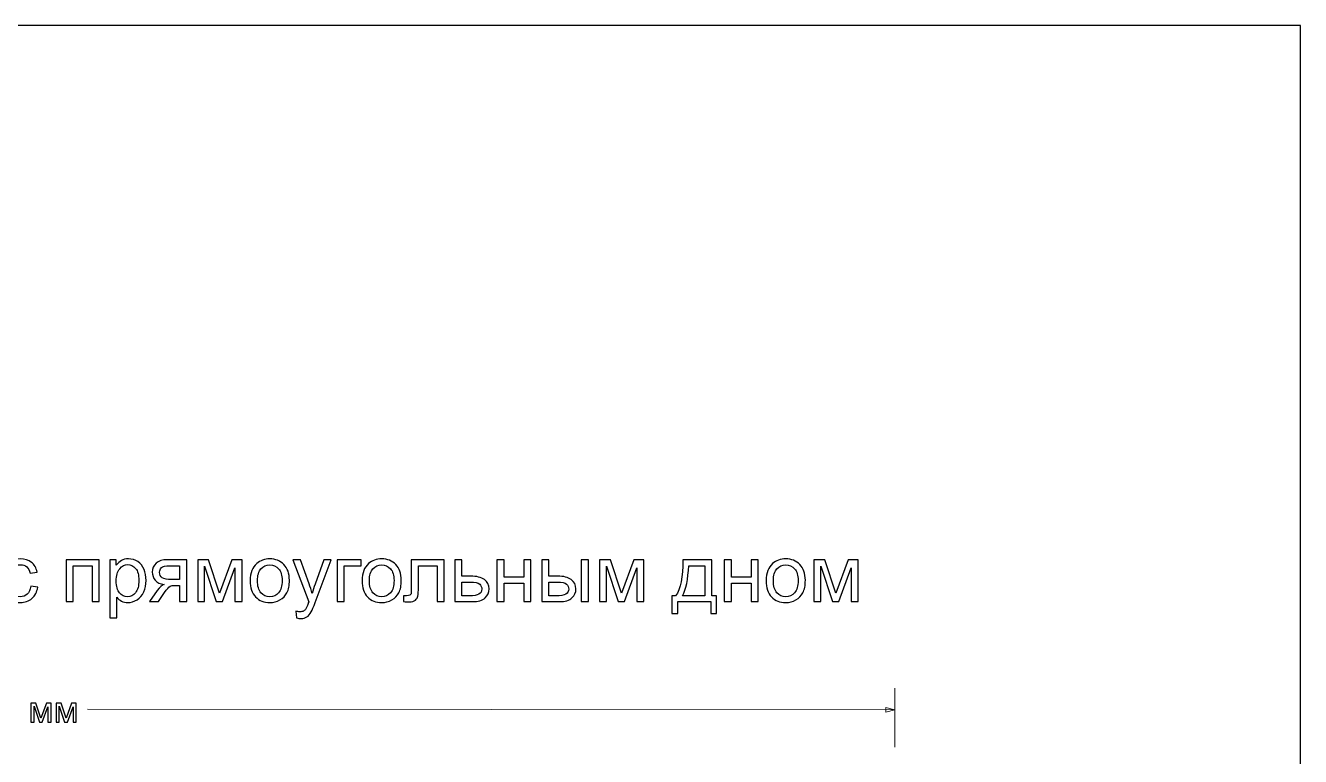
# Model space of a CAD drawing. Header units: centimetres. Extents: x -14.8 to 14.8, y -10.5 to 10.5.
# Drawn here: x 0.13 to 14.85, y 2.06 to 10.5 of the extents above; entities that cross this region are included whole.
import ezdxf

# ---------------------------------------------------------------- set-up
doc = ezdxf.new("R2010")
doc.units = ezdxf.units.CM
doc.header["$MEASUREMENT"] = 0
doc.layers.add('layer 1', color=7, linetype='Continuous')

msp = doc.modelspace()

# ---------------------------------------------------------------- linework, layer by layer
at = {"layer": 'layer 1', "color": 250}
msp.add_lwpolyline([(-14.85, -10.5), (14.85, -10.5), (14.85, 10.5), (-14.85, 10.5), (-14.85, -10.5)], close=True, dxfattribs=at)
for points, knots in [([(0.1864, 4.02501), (0.1864, 4.02501), (0.26649, 4.01383), (0.26649, 4.01383), (0.26649, 4.01383), (0.25764, 3.95873), (0.23529, 3.91574), (0.19913, 3.88454), (0.19913, 3.88454), (0.16297, 3.85335), (0.11842, 3.83783), (0.06581, 3.83783), (0.06581, 3.83783), (-0.00016, 3.83783), (-0.05324, 3.8594), (-0.09328, 3.90255), (-0.09328, 3.90255), (-0.13348, 3.94569), (-0.1535, 4.00747), (-0.1535, 4.08786), (-0.1535, 4.08786), (-0.1535, 4.14001), (-0.14481, 4.18549), (-0.12758, 4.2246), (-0.12758, 4.2246), (-0.11035, 4.26356), (-0.08412, 4.29289), (-0.04874, 4.31229), (-0.04874, 4.31229), (-0.0135, 4.33185), (0.02483, 4.34163), (0.06643, 4.34163), (0.06643, 4.34163), (0.11873, 4.34163), (0.16172, 4.32843), (0.19494, 4.30189), (0.19494, 4.30189), (0.22831, 4.27535), (0.24973, 4.23764), (0.25904, 4.1889), (0.25904, 4.1889), (0.25904, 4.1889), (0.17988, 4.1768), (0.17988, 4.1768), (0.17988, 4.1768), (0.17228, 4.20924), (0.15893, 4.2336), (0.13953, 4.25006), (0.13953, 4.25006), (0.12028, 4.26635), (0.097, 4.27458), (0.06969, 4.27458), (0.06969, 4.27458), (0.0284, 4.27458), (-0.00512, 4.25983), (-0.03104, 4.23034), (-0.03104, 4.23034), (-0.05681, 4.2007), (-0.06969, 4.15414), (-0.06969, 4.09019), (-0.06969, 4.09019), (-0.06969, 4.02532), (-0.05727, 3.97829), (-0.03244, 3.94895), (-0.03244, 3.94895), (-0.00745, 3.91962), (0.02499, 3.90488), (0.06488, 3.90488), (0.06488, 3.90488), (0.09716, 3.90488), (0.12401, 3.91465), (0.14543, 3.93436), (0.14543, 3.93436), (0.167, 3.95392), (0.18066, 3.98419), (0.1864, 4.02501)], [0, 0, 0, 0, 0.05, 0.05, 0.05, 0.05, 0.1, 0.1, 0.1, 0.1, 0.15, 0.15, 0.15, 0.15, 0.2, 0.2, 0.2, 0.2, 0.25, 0.25, 0.25, 0.25, 0.3, 0.3, 0.3, 0.3, 0.35, 0.35, 0.35, 0.35, 0.4, 0.4, 0.4, 0.4, 0.45, 0.45, 0.45, 0.45, 0.5, 0.5, 0.5, 0.5, 0.55, 0.55, 0.55, 0.55, 0.6, 0.6, 0.6, 0.6, 0.65, 0.65, 0.65, 0.65, 0.7, 0.7, 0.7, 0.7, 0.75, 0.75, 0.75, 0.75, 0.8, 0.8, 0.8, 0.8, 0.85, 0.85, 0.85, 0.85, 0.9, 0.9, 0.9, 0.9, 1, 1, 1, 1]), ([(0.59506, 4.33138), (0.59506, 4.33138), (0.97687, 4.33138), (0.97687, 4.33138), (0.97687, 4.33138), (0.97687, 4.33138), (0.97687, 3.84807), (0.97687, 3.84807), (0.97687, 3.84807), (0.97687, 3.84807), (0.89492, 3.84807), (0.89492, 3.84807), (0.89492, 3.84807), (0.89492, 3.84807), (0.89492, 4.2634), (0.89492, 4.2634), (0.89492, 4.2634), (0.89492, 4.2634), (0.67701, 4.2634), (0.67701, 4.2634), (0.67701, 4.2634), (0.67701, 4.2634), (0.67701, 3.84807), (0.67701, 3.84807), (0.67701, 3.84807), (0.67701, 3.84807), (0.59506, 3.84807), (0.59506, 3.84807), (0.59506, 3.84807), (0.59506, 3.84807), (0.59506, 4.33138), (0.59506, 4.33138)], [0, 0, 0, 0, 0.11111111, 0.11111111, 0.11111111, 0.11111111, 0.22222222, 0.22222222, 0.22222222, 0.22222222, 0.33333333, 0.33333333, 0.33333333, 0.33333333, 0.44444444, 0.44444444, 0.44444444, 0.44444444, 0.55555556, 0.55555556, 0.55555556, 0.55555556, 0.66666667, 0.66666667, 0.66666667, 0.66666667, 0.77777778, 0.77777778, 0.77777778, 0.77777778, 1, 1, 1, 1]), ([(1.09933, 3.66275), (1.09933, 3.66275), (1.09933, 4.33138), (1.09933, 4.33138), (1.09933, 4.33138), (1.09933, 4.33138), (1.17383, 4.33138), (1.17383, 4.33138), (1.17383, 4.33138), (1.17383, 4.33138), (1.17383, 4.2679), (1.17383, 4.2679), (1.17383, 4.2679), (1.19137, 4.29243), (1.21124, 4.3109), (1.23343, 4.32316), (1.23343, 4.32316), (1.25547, 4.33542), (1.28232, 4.34163), (1.31383, 4.34163), (1.31383, 4.34163), (1.35511, 4.34163), (1.39143, 4.33107), (1.42294, 4.30981), (1.42294, 4.30981), (1.45444, 4.2887), (1.47819, 4.25875), (1.49433, 4.22026), (1.49433, 4.22026), (1.51032, 4.18161), (1.51839, 4.13939), (1.51839, 4.0933), (1.51839, 4.0933), (1.51839, 4.0441), (1.50954, 3.99971), (1.49185, 3.96013), (1.49185, 3.96013), (1.47416, 3.92071), (1.44839, 3.89044), (1.41456, 3.86933), (1.41456, 3.86933), (1.38088, 3.84838), (1.34533, 3.83783), (1.30808, 3.83783), (1.30808, 3.83783), (1.28077, 3.83783), (1.25625, 3.84357), (1.23467, 3.85505), (1.23467, 3.85505), (1.21294, 3.86654), (1.19525, 3.88097), (1.18128, 3.89851), (1.18128, 3.89851), (1.18128, 3.89851), (1.18128, 3.66275), (1.18128, 3.66275), (1.18128, 3.66275), (1.18128, 3.66275), (1.09933, 3.66275), (1.09933, 3.66275)], [0, 0, 0, 0, 0.0625, 0.0625, 0.0625, 0.0625, 0.125, 0.125, 0.125, 0.125, 0.1875, 0.1875, 0.1875, 0.1875, 0.25, 0.25, 0.25, 0.25, 0.3125, 0.3125, 0.3125, 0.3125, 0.375, 0.375, 0.375, 0.375, 0.4375, 0.4375, 0.4375, 0.4375, 0.5, 0.5, 0.5, 0.5, 0.5625, 0.5625, 0.5625, 0.5625, 0.625, 0.625, 0.625, 0.625, 0.6875, 0.6875, 0.6875, 0.6875, 0.75, 0.75, 0.75, 0.75, 0.8125, 0.8125, 0.8125, 0.8125, 0.875, 0.875, 0.875, 0.875, 1, 1, 1, 1]), ([(1.17383, 4.08678), (1.17383, 4.02485), (1.1864, 3.97906), (1.21139, 3.94942), (1.21139, 3.94942), (1.23653, 3.91978), (1.26696, 3.90488), (1.30265, 3.90488), (1.30265, 3.90488), (1.33897, 3.90488), (1.37001, 3.92024), (1.39578, 3.95097), (1.39578, 3.95097), (1.4217, 3.9817), (1.43458, 4.0292), (1.43458, 4.09361), (1.43458, 4.09361), (1.43458, 4.15507), (1.42201, 4.20101), (1.39671, 4.23159), (1.39671, 4.23159), (1.37141, 4.26216), (1.3413, 4.27737), (1.30622, 4.27737), (1.30622, 4.27737), (1.27146, 4.27737), (1.24073, 4.26107), (1.21403, 4.22864), (1.21403, 4.22864), (1.18718, 4.19604), (1.17383, 4.14886), (1.17383, 4.08678)], [0, 0, 0, 0, 0.11111111, 0.11111111, 0.11111111, 0.11111111, 0.22222222, 0.22222222, 0.22222222, 0.22222222, 0.33333333, 0.33333333, 0.33333333, 0.33333333, 0.44444444, 0.44444444, 0.44444444, 0.44444444, 0.55555556, 0.55555556, 0.55555556, 0.55555556, 0.66666667, 0.66666667, 0.66666667, 0.66666667, 0.77777778, 0.77777778, 0.77777778, 0.77777778, 1, 1, 1, 1]), ([(1.98773, 4.33138), (1.98773, 4.33138), (1.98773, 3.84807), (1.98773, 3.84807), (1.98773, 3.84807), (1.98773, 3.84807), (1.90578, 3.84807), (1.90578, 3.84807), (1.90578, 3.84807), (1.90578, 3.84807), (1.90578, 4.03618), (1.90578, 4.03618), (1.90578, 4.03618), (1.90578, 4.03618), (1.8586, 4.03618), (1.8586, 4.03618), (1.8586, 4.03618), (1.82988, 4.03618), (1.80847, 4.03246), (1.79434, 4.02485), (1.79434, 4.02485), (1.78022, 4.01725), (1.75958, 3.9935), (1.73241, 3.9533), (1.73241, 3.9533), (1.73241, 3.9533), (1.6604, 3.84807), (1.6604, 3.84807), (1.6604, 3.84807), (1.6604, 3.84807), (1.55889, 3.84807), (1.55889, 3.84807), (1.55889, 3.84807), (1.55889, 3.84807), (1.64736, 3.97782), (1.64736, 3.97782), (1.64736, 3.97782), (1.67437, 4.01756), (1.70137, 4.03991), (1.72822, 4.04503), (1.72822, 4.04503), (1.68151, 4.05139), (1.64674, 4.06831), (1.62408, 4.09562), (1.62408, 4.09562), (1.60142, 4.12294), (1.59009, 4.15445), (1.59009, 4.18999), (1.59009, 4.18999), (1.59009, 4.23205), (1.60483, 4.26604), (1.63448, 4.29212), (1.63448, 4.29212), (1.66412, 4.31835), (1.70712, 4.33138), (1.7633, 4.33138), (1.7633, 4.33138), (1.7633, 4.33138), (1.98773, 4.33138), (1.98773, 4.33138)], [0, 0, 0, 0, 0.0625, 0.0625, 0.0625, 0.0625, 0.125, 0.125, 0.125, 0.125, 0.1875, 0.1875, 0.1875, 0.1875, 0.25, 0.25, 0.25, 0.25, 0.3125, 0.3125, 0.3125, 0.3125, 0.375, 0.375, 0.375, 0.375, 0.4375, 0.4375, 0.4375, 0.4375, 0.5, 0.5, 0.5, 0.5, 0.5625, 0.5625, 0.5625, 0.5625, 0.625, 0.625, 0.625, 0.625, 0.6875, 0.6875, 0.6875, 0.6875, 0.75, 0.75, 0.75, 0.75, 0.8125, 0.8125, 0.8125, 0.8125, 0.875, 0.875, 0.875, 0.875, 1, 1, 1, 1]), ([(2.11392, 4.33138), (2.11392, 4.33138), (2.23994, 4.33138), (2.23994, 4.33138), (2.23994, 4.33138), (2.23994, 4.33138), (2.36768, 3.94461), (2.36768, 3.94461), (2.36768, 3.94461), (2.36768, 3.94461), (2.50907, 4.33138), (2.50907, 4.33138), (2.50907, 4.33138), (2.50907, 4.33138), (2.6261, 4.33138), (2.6261, 4.33138), (2.6261, 4.33138), (2.6261, 4.33138), (2.6261, 3.84807), (2.6261, 3.84807), (2.6261, 3.84807), (2.6261, 3.84807), (2.54415, 3.84807), (2.54415, 3.84807), (2.54415, 3.84807), (2.54415, 3.84807), (2.54415, 4.23717), (2.54415, 4.23717), (2.54415, 4.23717), (2.54415, 4.23717), (2.40182, 3.84807), (2.40182, 3.84807), (2.40182, 3.84807), (2.40182, 3.84807), (2.32857, 3.84807), (2.32857, 3.84807), (2.32857, 3.84807), (2.32857, 3.84807), (2.194, 4.2558), (2.194, 4.2558), (2.194, 4.2558), (2.194, 4.2558), (2.194, 3.84807), (2.194, 3.84807), (2.194, 3.84807), (2.194, 3.84807), (2.11392, 3.84807), (2.11392, 3.84807), (2.11392, 3.84807), (2.11392, 3.84807), (2.11392, 4.33138), (2.11392, 4.33138)], [0, 0, 0, 0, 0.07142857, 0.07142857, 0.07142857, 0.07142857, 0.14285714, 0.14285714, 0.14285714, 0.14285714, 0.21428571, 0.21428571, 0.21428571, 0.21428571, 0.28571429, 0.28571429, 0.28571429, 0.28571429, 0.35714286, 0.35714286, 0.35714286, 0.35714286, 0.42857143, 0.42857143, 0.42857143, 0.42857143, 0.5, 0.5, 0.5, 0.5, 0.57142857, 0.57142857, 0.57142857, 0.57142857, 0.64285714, 0.64285714, 0.64285714, 0.64285714, 0.71428571, 0.71428571, 0.71428571, 0.71428571, 0.78571429, 0.78571429, 0.78571429, 0.78571429, 0.85714286, 0.85714286, 0.85714286, 0.85714286, 1, 1, 1, 1]), ([(2.72062, 4.08973), (2.72062, 4.17897), (2.74545, 4.24509), (2.79528, 4.28808), (2.79528, 4.28808), (2.83672, 4.32378), (2.88747, 4.34163), (2.94722, 4.34163), (2.94722, 4.34163), (3.0135, 4.34163), (3.06782, 4.3199), (3.11003, 4.27644), (3.11003, 4.27644), (3.1521, 4.23314), (3.1732, 4.17307), (3.1732, 4.09656), (3.1732, 4.09656), (3.1732, 4.03447), (3.16389, 3.98574), (3.14527, 3.9502), (3.14527, 3.9502), (3.12664, 3.91465), (3.09948, 3.88703), (3.06378, 3.86732), (3.06378, 3.86732), (3.02824, 3.8476), (2.98928, 3.83783), (2.94722, 3.83783), (2.94722, 3.83783), (2.87955, 3.83783), (2.82492, 3.8594), (2.78317, 3.9027), (2.78317, 3.9027), (2.74142, 3.94601), (2.72062, 4.0084), (2.72062, 4.08973)], [0, 0, 0, 0, 0.1, 0.1, 0.1, 0.1, 0.2, 0.2, 0.2, 0.2, 0.3, 0.3, 0.3, 0.3, 0.4, 0.4, 0.4, 0.4, 0.5, 0.5, 0.5, 0.5, 0.6, 0.6, 0.6, 0.6, 0.7, 0.7, 0.7, 0.7, 0.8, 0.8, 0.8, 0.8, 1, 1, 1, 1]), ([(2.80443, 4.08957), (2.80443, 4.0278), (2.81794, 3.98155), (2.84494, 3.95097), (2.84494, 3.95097), (2.8721, 3.92024), (2.90609, 3.90488), (2.94722, 3.90488), (2.94722, 3.90488), (2.98789, 3.90488), (3.02172, 3.92024), (3.04888, 3.95113), (3.04888, 3.95113), (3.07589, 3.98201), (3.08939, 4.02904), (3.08939, 4.09221), (3.08939, 4.09221), (3.08939, 4.15181), (3.07573, 4.19697), (3.04857, 4.22755), (3.04857, 4.22755), (3.02141, 4.25828), (2.98758, 4.27365), (2.94722, 4.27365), (2.94722, 4.27365), (2.90609, 4.27365), (2.8721, 4.25844), (2.84494, 4.22786), (2.84494, 4.22786), (2.81794, 4.19729), (2.80443, 4.15119), (2.80443, 4.08957)], [0, 0, 0, 0, 0.11111111, 0.11111111, 0.11111111, 0.11111111, 0.22222222, 0.22222222, 0.22222222, 0.22222222, 0.33333333, 0.33333333, 0.33333333, 0.33333333, 0.44444444, 0.44444444, 0.44444444, 0.44444444, 0.55555556, 0.55555556, 0.55555556, 0.55555556, 0.66666667, 0.66666667, 0.66666667, 0.66666667, 0.77777778, 0.77777778, 0.77777778, 0.77777778, 1, 1, 1, 1]), ([(3.25515, 3.66229), (3.25515, 3.66229), (3.24583, 3.73803), (3.24583, 3.73803), (3.24583, 3.73803), (3.26384, 3.73322), (3.27936, 3.73073), (3.29271, 3.73073), (3.29271, 3.73073), (3.31102, 3.73073), (3.32561, 3.73384), (3.33648, 3.73989), (3.33648, 3.73989), (3.34749, 3.74594), (3.3565, 3.75448), (3.36348, 3.76534), (3.36348, 3.76534), (3.3686, 3.77357), (3.37698, 3.7939), (3.38847, 3.8265), (3.38847, 3.8265), (3.39002, 3.831), (3.39235, 3.83767), (3.39576, 3.84652), (3.39576, 3.84652), (3.39576, 3.84652), (3.21231, 4.33138), (3.21231, 4.33138), (3.21231, 4.33138), (3.21231, 4.33138), (3.29985, 4.33138), (3.29985, 4.33138), (3.29985, 4.33138), (3.29985, 4.33138), (3.40073, 4.05232), (3.40073, 4.05232), (3.40073, 4.05232), (3.41392, 4.01709), (3.42556, 3.97984), (3.43596, 3.94073), (3.43596, 3.94073), (3.44543, 3.97751), (3.45661, 4.01383), (3.46964, 4.04953), (3.46964, 4.04953), (3.46964, 4.04953), (3.5727, 4.33138), (3.5727, 4.33138), (3.5727, 4.33138), (3.5727, 4.33138), (3.65449, 4.33138), (3.65449, 4.33138), (3.65449, 4.33138), (3.65449, 4.33138), (3.47182, 3.83969), (3.47182, 3.83969), (3.47182, 3.83969), (3.4521, 3.78676), (3.43674, 3.75045), (3.42572, 3.73042), (3.42572, 3.73042), (3.41113, 3.70357), (3.39437, 3.68386), (3.37559, 3.67129), (3.37559, 3.67129), (3.35665, 3.65872), (3.33415, 3.65251), (3.30807, 3.65251), (3.30807, 3.65251), (3.29224, 3.65251), (3.27455, 3.65577), (3.25515, 3.66229)], [0, 0, 0, 0, 0.05263158, 0.05263158, 0.05263158, 0.05263158, 0.10526316, 0.10526316, 0.10526316, 0.10526316, 0.15789474, 0.15789474, 0.15789474, 0.15789474, 0.21052632, 0.21052632, 0.21052632, 0.21052632, 0.26315789, 0.26315789, 0.26315789, 0.26315789, 0.31578947, 0.31578947, 0.31578947, 0.31578947, 0.36842105, 0.36842105, 0.36842105, 0.36842105, 0.42105263, 0.42105263, 0.42105263, 0.42105263, 0.47368421, 0.47368421, 0.47368421, 0.47368421, 0.52631579, 0.52631579, 0.52631579, 0.52631579, 0.57894737, 0.57894737, 0.57894737, 0.57894737, 0.63157895, 0.63157895, 0.63157895, 0.63157895, 0.68421053, 0.68421053, 0.68421053, 0.68421053, 0.73684211, 0.73684211, 0.73684211, 0.73684211, 0.78947368, 0.78947368, 0.78947368, 0.78947368, 0.84210526, 0.84210526, 0.84210526, 0.84210526, 0.89473684, 0.89473684, 0.89473684, 0.89473684, 1, 1, 1, 1]), ([(3.72449, 4.33138), (3.72449, 4.33138), (4.00293, 4.33138), (4.00293, 4.33138), (4.00293, 4.33138), (4.00293, 4.33138), (4.00293, 4.2634), (4.00293, 4.2634), (4.00293, 4.2634), (4.00293, 4.2634), (3.80644, 4.2634), (3.80644, 4.2634), (3.80644, 4.2634), (3.80644, 4.2634), (3.80644, 3.84807), (3.80644, 3.84807), (3.80644, 3.84807), (3.80644, 3.84807), (3.72449, 3.84807), (3.72449, 3.84807), (3.72449, 3.84807), (3.72449, 3.84807), (3.72449, 4.33138), (3.72449, 4.33138)], [0, 0, 0, 0, 0.14285714, 0.14285714, 0.14285714, 0.14285714, 0.28571429, 0.28571429, 0.28571429, 0.28571429, 0.42857143, 0.42857143, 0.42857143, 0.42857143, 0.57142857, 0.57142857, 0.57142857, 0.57142857, 0.71428571, 0.71428571, 0.71428571, 0.71428571, 1, 1, 1, 1]), ([(4.01286, 4.08973), (4.01286, 4.17897), (4.03769, 4.24509), (4.08752, 4.28808), (4.08752, 4.28808), (4.12896, 4.32378), (4.17971, 4.34163), (4.23946, 4.34163), (4.23946, 4.34163), (4.30574, 4.34163), (4.36006, 4.3199), (4.40227, 4.27644), (4.40227, 4.27644), (4.44434, 4.23314), (4.46544, 4.17307), (4.46544, 4.09656), (4.46544, 4.09656), (4.46544, 4.03447), (4.45613, 3.98574), (4.43751, 3.9502), (4.43751, 3.9502), (4.41888, 3.91465), (4.39172, 3.88703), (4.35602, 3.86732), (4.35602, 3.86732), (4.32048, 3.8476), (4.28152, 3.83783), (4.23946, 3.83783), (4.23946, 3.83783), (4.17179, 3.83783), (4.11716, 3.8594), (4.07541, 3.9027), (4.07541, 3.9027), (4.03366, 3.94601), (4.01286, 4.0084), (4.01286, 4.08973)], [0, 0, 0, 0, 0.1, 0.1, 0.1, 0.1, 0.2, 0.2, 0.2, 0.2, 0.3, 0.3, 0.3, 0.3, 0.4, 0.4, 0.4, 0.4, 0.5, 0.5, 0.5, 0.5, 0.6, 0.6, 0.6, 0.6, 0.7, 0.7, 0.7, 0.7, 0.8, 0.8, 0.8, 0.8, 1, 1, 1, 1]), ([(4.09667, 4.08957), (4.09667, 4.0278), (4.11018, 3.98155), (4.13718, 3.95097), (4.13718, 3.95097), (4.16434, 3.92024), (4.19833, 3.90488), (4.23946, 3.90488), (4.23946, 3.90488), (4.28013, 3.90488), (4.31396, 3.92024), (4.34112, 3.95113), (4.34112, 3.95113), (4.36813, 3.98201), (4.38163, 4.02904), (4.38163, 4.09221), (4.38163, 4.09221), (4.38163, 4.15181), (4.36797, 4.19697), (4.34081, 4.22755), (4.34081, 4.22755), (4.31365, 4.25828), (4.27982, 4.27365), (4.23946, 4.27365), (4.23946, 4.27365), (4.19833, 4.27365), (4.16434, 4.25844), (4.13718, 4.22786), (4.13718, 4.22786), (4.11018, 4.19729), (4.09667, 4.15119), (4.09667, 4.08957)], [0, 0, 0, 0, 0.11111111, 0.11111111, 0.11111111, 0.11111111, 0.22222222, 0.22222222, 0.22222222, 0.22222222, 0.33333333, 0.33333333, 0.33333333, 0.33333333, 0.44444444, 0.44444444, 0.44444444, 0.44444444, 0.55555556, 0.55555556, 0.55555556, 0.55555556, 0.66666667, 0.66666667, 0.66666667, 0.66666667, 0.77777778, 0.77777778, 0.77777778, 0.77777778, 1, 1, 1, 1]), ([(4.58107, 4.33138), (4.58107, 4.33138), (4.96194, 4.33138), (4.96194, 4.33138), (4.96194, 4.33138), (4.96194, 4.33138), (4.96194, 3.84854), (4.96194, 3.84854), (4.96194, 3.84854), (4.96194, 3.84854), (4.87999, 3.84854), (4.87999, 3.84854), (4.87999, 3.84854), (4.87999, 3.84854), (4.87999, 4.2634), (4.87999, 4.2634), (4.87999, 4.2634), (4.87999, 4.2634), (4.66301, 4.2634), (4.66301, 4.2634), (4.66301, 4.2634), (4.66301, 4.2634), (4.66301, 4.02299), (4.66301, 4.02299), (4.66301, 4.02299), (4.66301, 3.96696), (4.66115, 3.93002), (4.65758, 3.91202), (4.65758, 3.91202), (4.65386, 3.89417), (4.64392, 3.87865), (4.62763, 3.8653), (4.62763, 3.8653), (4.61118, 3.85195), (4.58758, 3.84528), (4.5567, 3.84528), (4.5567, 3.84528), (4.53761, 3.84528), (4.51557, 3.84652), (4.49073, 3.84885), (4.49073, 3.84885), (4.49073, 3.84885), (4.49073, 3.91698), (4.49073, 3.91698), (4.49073, 3.91698), (4.49073, 3.91698), (4.52659, 3.91698), (4.52659, 3.91698), (4.52659, 3.91698), (4.54351, 3.91698), (4.55561, 3.91869), (4.56291, 3.92226), (4.56291, 3.92226), (4.5702, 3.92567), (4.57501, 3.93126), (4.5775, 3.93887), (4.5775, 3.93887), (4.57982, 3.94647), (4.58107, 3.97115), (4.58107, 4.0129), (4.58107, 4.0129), (4.58107, 4.0129), (4.58107, 4.33138), (4.58107, 4.33138)], [0, 0, 0, 0, 0.05882353, 0.05882353, 0.05882353, 0.05882353, 0.11764706, 0.11764706, 0.11764706, 0.11764706, 0.17647059, 0.17647059, 0.17647059, 0.17647059, 0.23529412, 0.23529412, 0.23529412, 0.23529412, 0.29411765, 0.29411765, 0.29411765, 0.29411765, 0.35294118, 0.35294118, 0.35294118, 0.35294118, 0.41176471, 0.41176471, 0.41176471, 0.41176471, 0.47058824, 0.47058824, 0.47058824, 0.47058824, 0.52941176, 0.52941176, 0.52941176, 0.52941176, 0.58823529, 0.58823529, 0.58823529, 0.58823529, 0.64705882, 0.64705882, 0.64705882, 0.64705882, 0.70588235, 0.70588235, 0.70588235, 0.70588235, 0.76470588, 0.76470588, 0.76470588, 0.76470588, 0.82352941, 0.82352941, 0.82352941, 0.82352941, 0.88235294, 0.88235294, 0.88235294, 0.88235294, 1, 1, 1, 1]), ([(5.08254, 4.33138), (5.08254, 4.33138), (5.16449, 4.33138), (5.16449, 4.33138), (5.16449, 4.33138), (5.16449, 4.33138), (5.16449, 4.14234), (5.16449, 4.14234), (5.16449, 4.14234), (5.16449, 4.14234), (5.26817, 4.14234), (5.26817, 4.14234), (5.26817, 4.14234), (5.33584, 4.14234), (5.38783, 4.1293), (5.42446, 4.10307), (5.42446, 4.10307), (5.46093, 4.07684), (5.47925, 4.04068), (5.47925, 3.99459), (5.47925, 3.99459), (5.47925, 3.95423), (5.46404, 3.91978), (5.43346, 3.89106), (5.43346, 3.89106), (5.40304, 3.86235), (5.35431, 3.84807), (5.28726, 3.84807), (5.28726, 3.84807), (5.28726, 3.84807), (5.08254, 3.84807), (5.08254, 3.84807), (5.08254, 3.84807), (5.08254, 3.84807), (5.08254, 4.33138), (5.08254, 4.33138)], [0, 0, 0, 0, 0.1, 0.1, 0.1, 0.1, 0.2, 0.2, 0.2, 0.2, 0.3, 0.3, 0.3, 0.3, 0.4, 0.4, 0.4, 0.4, 0.5, 0.5, 0.5, 0.5, 0.6, 0.6, 0.6, 0.6, 0.7, 0.7, 0.7, 0.7, 0.8, 0.8, 0.8, 0.8, 1, 1, 1, 1]), ([(5.56958, 4.33138), (5.56958, 4.33138), (5.65153, 4.33138), (5.65153, 4.33138), (5.65153, 4.33138), (5.65153, 4.33138), (5.65153, 4.13024), (5.65153, 4.13024), (5.65153, 4.13024), (5.65153, 4.13024), (5.87875, 4.13024), (5.87875, 4.13024), (5.87875, 4.13024), (5.87875, 4.13024), (5.87875, 4.33138), (5.87875, 4.33138), (5.87875, 4.33138), (5.87875, 4.33138), (5.9607, 4.33138), (5.9607, 4.33138), (5.9607, 4.33138), (5.9607, 4.33138), (5.9607, 3.84807), (5.9607, 3.84807), (5.9607, 3.84807), (5.9607, 3.84807), (5.87875, 3.84807), (5.87875, 3.84807), (5.87875, 3.84807), (5.87875, 3.84807), (5.87875, 4.06226), (5.87875, 4.06226), (5.87875, 4.06226), (5.87875, 4.06226), (5.65153, 4.06226), (5.65153, 4.06226), (5.65153, 4.06226), (5.65153, 4.06226), (5.65153, 3.84807), (5.65153, 3.84807), (5.65153, 3.84807), (5.65153, 3.84807), (5.56958, 3.84807), (5.56958, 3.84807), (5.56958, 3.84807), (5.56958, 3.84807), (5.56958, 4.33138), (5.56958, 4.33138)], [0, 0, 0, 0, 0.07692308, 0.07692308, 0.07692308, 0.07692308, 0.15384615, 0.15384615, 0.15384615, 0.15384615, 0.23076923, 0.23076923, 0.23076923, 0.23076923, 0.30769231, 0.30769231, 0.30769231, 0.30769231, 0.38461538, 0.38461538, 0.38461538, 0.38461538, 0.46153846, 0.46153846, 0.46153846, 0.46153846, 0.53846154, 0.53846154, 0.53846154, 0.53846154, 0.61538462, 0.61538462, 0.61538462, 0.61538462, 0.69230769, 0.69230769, 0.69230769, 0.69230769, 0.76923077, 0.76923077, 0.76923077, 0.76923077, 0.84615385, 0.84615385, 0.84615385, 0.84615385, 1, 1, 1, 1]), ([(6.08658, 4.33138), (6.08658, 4.33138), (6.16852, 4.33138), (6.16852, 4.33138), (6.16852, 4.33138), (6.16852, 4.33138), (6.16852, 4.14234), (6.16852, 4.14234), (6.16852, 4.14234), (6.16852, 4.14234), (6.27189, 4.14234), (6.27189, 4.14234), (6.27189, 4.14234), (6.33941, 4.14234), (6.39125, 4.1293), (6.42772, 4.10307), (6.42772, 4.10307), (6.46419, 4.07684), (6.48235, 4.04068), (6.48235, 3.99459), (6.48235, 3.99459), (6.48235, 3.95423), (6.46714, 3.91978), (6.43672, 3.89106), (6.43672, 3.89106), (6.4063, 3.86235), (6.35772, 3.84807), (6.29083, 3.84807), (6.29083, 3.84807), (6.29083, 3.84807), (6.08658, 3.84807), (6.08658, 3.84807), (6.08658, 3.84807), (6.08658, 3.84807), (6.08658, 4.33138), (6.08658, 4.33138)], [0, 0, 0, 0, 0.1, 0.1, 0.1, 0.1, 0.2, 0.2, 0.2, 0.2, 0.3, 0.3, 0.3, 0.3, 0.4, 0.4, 0.4, 0.4, 0.5, 0.5, 0.5, 0.5, 0.6, 0.6, 0.6, 0.6, 0.7, 0.7, 0.7, 0.7, 0.8, 0.8, 0.8, 0.8, 1, 1, 1, 1]), ([(6.54381, 4.33138), (6.54381, 4.33138), (6.62576, 4.33138), (6.62576, 4.33138), (6.62576, 4.33138), (6.62576, 4.33138), (6.62576, 3.84807), (6.62576, 3.84807), (6.62576, 3.84807), (6.62576, 3.84807), (6.54381, 3.84807), (6.54381, 3.84807), (6.54381, 3.84807), (6.54381, 3.84807), (6.54381, 4.33138), (6.54381, 4.33138)], [0, 0, 0, 0, 0.2, 0.2, 0.2, 0.2, 0.4, 0.4, 0.4, 0.4, 0.6, 0.6, 0.6, 0.6, 1, 1, 1, 1]), ([(6.75599, 4.33138), (6.75599, 4.33138), (6.88201, 4.33138), (6.88201, 4.33138), (6.88201, 4.33138), (6.88201, 4.33138), (7.00975, 3.94461), (7.00975, 3.94461), (7.00975, 3.94461), (7.00975, 3.94461), (7.15114, 4.33138), (7.15114, 4.33138), (7.15114, 4.33138), (7.15114, 4.33138), (7.26817, 4.33138), (7.26817, 4.33138), (7.26817, 4.33138), (7.26817, 4.33138), (7.26817, 3.84807), (7.26817, 3.84807), (7.26817, 3.84807), (7.26817, 3.84807), (7.18622, 3.84807), (7.18622, 3.84807), (7.18622, 3.84807), (7.18622, 3.84807), (7.18622, 4.23717), (7.18622, 4.23717), (7.18622, 4.23717), (7.18622, 4.23717), (7.04389, 3.84807), (7.04389, 3.84807), (7.04389, 3.84807), (7.04389, 3.84807), (6.97064, 3.84807), (6.97064, 3.84807), (6.97064, 3.84807), (6.97064, 3.84807), (6.83607, 4.2558), (6.83607, 4.2558), (6.83607, 4.2558), (6.83607, 4.2558), (6.83607, 3.84807), (6.83607, 3.84807), (6.83607, 3.84807), (6.83607, 3.84807), (6.75599, 3.84807), (6.75599, 3.84807), (6.75599, 3.84807), (6.75599, 3.84807), (6.75599, 4.33138), (6.75599, 4.33138)], [0, 0, 0, 0, 0.07142857, 0.07142857, 0.07142857, 0.07142857, 0.14285714, 0.14285714, 0.14285714, 0.14285714, 0.21428571, 0.21428571, 0.21428571, 0.21428571, 0.28571429, 0.28571429, 0.28571429, 0.28571429, 0.35714286, 0.35714286, 0.35714286, 0.35714286, 0.42857143, 0.42857143, 0.42857143, 0.42857143, 0.5, 0.5, 0.5, 0.5, 0.57142857, 0.57142857, 0.57142857, 0.57142857, 0.64285714, 0.64285714, 0.64285714, 0.64285714, 0.71428571, 0.71428571, 0.71428571, 0.71428571, 0.78571429, 0.78571429, 0.78571429, 0.78571429, 0.85714286, 0.85714286, 0.85714286, 0.85714286, 1, 1, 1, 1]), ([(7.71641, 4.33138), (7.71641, 4.33138), (8.05352, 4.33138), (8.05352, 4.33138), (8.05352, 4.33138), (8.05352, 4.33138), (8.05352, 3.91512), (8.05352, 3.91512), (8.05352, 3.91512), (8.05352, 3.91512), (8.10567, 3.91512), (8.10567, 3.91512), (8.10567, 3.91512), (8.10567, 3.91512), (8.10567, 3.71118), (8.10567, 3.71118), (8.10567, 3.71118), (8.10567, 3.71118), (8.03862, 3.71118), (8.03862, 3.71118), (8.03862, 3.71118), (8.03862, 3.71118), (8.03862, 3.84807), (8.03862, 3.84807), (8.03862, 3.84807), (8.03862, 3.84807), (7.65774, 3.84807), (7.65774, 3.84807), (7.65774, 3.84807), (7.65774, 3.84807), (7.65774, 3.71118), (7.65774, 3.71118), (7.65774, 3.71118), (7.65774, 3.71118), (7.59069, 3.71118), (7.59069, 3.71118), (7.59069, 3.71118), (7.59069, 3.71118), (7.59069, 3.91512), (7.59069, 3.91512), (7.59069, 3.91512), (7.59069, 3.91512), (7.63353, 3.91512), (7.63353, 3.91512), (7.63353, 3.91512), (7.69126, 3.9935), (7.71889, 4.13225), (7.71641, 4.33138)], [0, 0, 0, 0, 0.07692308, 0.07692308, 0.07692308, 0.07692308, 0.15384615, 0.15384615, 0.15384615, 0.15384615, 0.23076923, 0.23076923, 0.23076923, 0.23076923, 0.30769231, 0.30769231, 0.30769231, 0.30769231, 0.38461538, 0.38461538, 0.38461538, 0.38461538, 0.46153846, 0.46153846, 0.46153846, 0.46153846, 0.53846154, 0.53846154, 0.53846154, 0.53846154, 0.61538462, 0.61538462, 0.61538462, 0.61538462, 0.69230769, 0.69230769, 0.69230769, 0.69230769, 0.76923077, 0.76923077, 0.76923077, 0.76923077, 0.84615385, 0.84615385, 0.84615385, 0.84615385, 1, 1, 1, 1]), ([(8.19553, 4.33138), (8.19553, 4.33138), (8.27748, 4.33138), (8.27748, 4.33138), (8.27748, 4.33138), (8.27748, 4.33138), (8.27748, 4.13024), (8.27748, 4.13024), (8.27748, 4.13024), (8.27748, 4.13024), (8.5047, 4.13024), (8.5047, 4.13024), (8.5047, 4.13024), (8.5047, 4.13024), (8.5047, 4.33138), (8.5047, 4.33138), (8.5047, 4.33138), (8.5047, 4.33138), (8.58665, 4.33138), (8.58665, 4.33138), (8.58665, 4.33138), (8.58665, 4.33138), (8.58665, 3.84807), (8.58665, 3.84807), (8.58665, 3.84807), (8.58665, 3.84807), (8.5047, 3.84807), (8.5047, 3.84807), (8.5047, 3.84807), (8.5047, 3.84807), (8.5047, 4.06226), (8.5047, 4.06226), (8.5047, 4.06226), (8.5047, 4.06226), (8.27748, 4.06226), (8.27748, 4.06226), (8.27748, 4.06226), (8.27748, 4.06226), (8.27748, 3.84807), (8.27748, 3.84807), (8.27748, 3.84807), (8.27748, 3.84807), (8.19553, 3.84807), (8.19553, 3.84807), (8.19553, 3.84807), (8.19553, 3.84807), (8.19553, 4.33138), (8.19553, 4.33138)], [0, 0, 0, 0, 0.07692308, 0.07692308, 0.07692308, 0.07692308, 0.15384615, 0.15384615, 0.15384615, 0.15384615, 0.23076923, 0.23076923, 0.23076923, 0.23076923, 0.30769231, 0.30769231, 0.30769231, 0.30769231, 0.38461538, 0.38461538, 0.38461538, 0.38461538, 0.46153846, 0.46153846, 0.46153846, 0.46153846, 0.53846154, 0.53846154, 0.53846154, 0.53846154, 0.61538462, 0.61538462, 0.61538462, 0.61538462, 0.69230769, 0.69230769, 0.69230769, 0.69230769, 0.76923077, 0.76923077, 0.76923077, 0.76923077, 0.84615385, 0.84615385, 0.84615385, 0.84615385, 1, 1, 1, 1]), ([(8.679, 4.08973), (8.679, 4.17897), (8.70383, 4.24509), (8.75366, 4.28808), (8.75366, 4.28808), (8.7951, 4.32378), (8.84585, 4.34163), (8.9056, 4.34163), (8.9056, 4.34163), (8.97188, 4.34163), (9.0262, 4.3199), (9.06841, 4.27644), (9.06841, 4.27644), (9.11048, 4.23314), (9.13158, 4.17307), (9.13158, 4.09656), (9.13158, 4.09656), (9.13158, 4.03447), (9.12227, 3.98574), (9.10365, 3.9502), (9.10365, 3.9502), (9.08502, 3.91465), (9.05786, 3.88703), (9.02216, 3.86732), (9.02216, 3.86732), (8.98662, 3.8476), (8.94766, 3.83783), (8.9056, 3.83783), (8.9056, 3.83783), (8.83793, 3.83783), (8.7833, 3.8594), (8.74155, 3.9027), (8.74155, 3.9027), (8.6998, 3.94601), (8.679, 4.0084), (8.679, 4.08973)], [0, 0, 0, 0, 0.1, 0.1, 0.1, 0.1, 0.2, 0.2, 0.2, 0.2, 0.3, 0.3, 0.3, 0.3, 0.4, 0.4, 0.4, 0.4, 0.5, 0.5, 0.5, 0.5, 0.6, 0.6, 0.6, 0.6, 0.7, 0.7, 0.7, 0.7, 0.8, 0.8, 0.8, 0.8, 1, 1, 1, 1]), ([(8.76281, 4.08957), (8.76281, 4.0278), (8.77632, 3.98155), (8.80332, 3.95097), (8.80332, 3.95097), (8.83048, 3.92024), (8.86447, 3.90488), (8.9056, 3.90488), (8.9056, 3.90488), (8.94627, 3.90488), (8.9801, 3.92024), (9.00726, 3.95113), (9.00726, 3.95113), (9.03427, 3.98201), (9.04777, 4.02904), (9.04777, 4.09221), (9.04777, 4.09221), (9.04777, 4.15181), (9.03411, 4.19697), (9.00695, 4.22755), (9.00695, 4.22755), (8.97979, 4.25828), (8.94596, 4.27365), (8.9056, 4.27365), (8.9056, 4.27365), (8.86447, 4.27365), (8.83048, 4.25844), (8.80332, 4.22786), (8.80332, 4.22786), (8.77632, 4.19729), (8.76281, 4.15119), (8.76281, 4.08957)], [0, 0, 0, 0, 0.11111111, 0.11111111, 0.11111111, 0.11111111, 0.22222222, 0.22222222, 0.22222222, 0.22222222, 0.33333333, 0.33333333, 0.33333333, 0.33333333, 0.44444444, 0.44444444, 0.44444444, 0.44444444, 0.55555556, 0.55555556, 0.55555556, 0.55555556, 0.66666667, 0.66666667, 0.66666667, 0.66666667, 0.77777778, 0.77777778, 0.77777778, 0.77777778, 1, 1, 1, 1]), ([(9.23045, 4.33138), (9.23045, 4.33138), (9.35647, 4.33138), (9.35647, 4.33138), (9.35647, 4.33138), (9.35647, 4.33138), (9.48421, 3.94461), (9.48421, 3.94461), (9.48421, 3.94461), (9.48421, 3.94461), (9.6256, 4.33138), (9.6256, 4.33138), (9.6256, 4.33138), (9.6256, 4.33138), (9.74263, 4.33138), (9.74263, 4.33138), (9.74263, 4.33138), (9.74263, 4.33138), (9.74263, 3.84807), (9.74263, 3.84807), (9.74263, 3.84807), (9.74263, 3.84807), (9.66068, 3.84807), (9.66068, 3.84807), (9.66068, 3.84807), (9.66068, 3.84807), (9.66068, 4.23717), (9.66068, 4.23717), (9.66068, 4.23717), (9.66068, 4.23717), (9.51835, 3.84807), (9.51835, 3.84807), (9.51835, 3.84807), (9.51835, 3.84807), (9.4451, 3.84807), (9.4451, 3.84807), (9.4451, 3.84807), (9.4451, 3.84807), (9.31053, 4.2558), (9.31053, 4.2558), (9.31053, 4.2558), (9.31053, 4.2558), (9.31053, 3.84807), (9.31053, 3.84807), (9.31053, 3.84807), (9.31053, 3.84807), (9.23045, 3.84807), (9.23045, 3.84807), (9.23045, 3.84807), (9.23045, 3.84807), (9.23045, 4.33138), (9.23045, 4.33138)], [0, 0, 0, 0, 0.07142857, 0.07142857, 0.07142857, 0.07142857, 0.14285714, 0.14285714, 0.14285714, 0.14285714, 0.21428571, 0.21428571, 0.21428571, 0.21428571, 0.28571429, 0.28571429, 0.28571429, 0.28571429, 0.35714286, 0.35714286, 0.35714286, 0.35714286, 0.42857143, 0.42857143, 0.42857143, 0.42857143, 0.5, 0.5, 0.5, 0.5, 0.57142857, 0.57142857, 0.57142857, 0.57142857, 0.64285714, 0.64285714, 0.64285714, 0.64285714, 0.71428571, 0.71428571, 0.71428571, 0.71428571, 0.78571429, 0.78571429, 0.78571429, 0.78571429, 0.85714286, 0.85714286, 0.85714286, 0.85714286, 1, 1, 1, 1]), ([(1.90578, 4.2634), (1.90578, 4.2634), (1.78937, 4.2634), (1.78937, 4.2634), (1.78937, 4.2634), (1.74064, 4.2634), (1.70913, 4.2558), (1.69501, 4.24059), (1.69501, 4.24059), (1.68089, 4.22538), (1.6739, 4.20753), (1.6739, 4.1872), (1.6739, 4.1872), (1.6739, 4.15833), (1.6843, 4.13706), (1.7051, 4.12356), (1.7051, 4.12356), (1.72574, 4.11006), (1.76252, 4.10323), (1.81529, 4.10323), (1.81529, 4.10323), (1.81529, 4.10323), (1.90578, 4.10323), (1.90578, 4.10323), (1.90578, 4.10323), (1.90578, 4.10323), (1.90578, 4.2634), (1.90578, 4.2634)], [0, 0, 0, 0, 0.125, 0.125, 0.125, 0.125, 0.25, 0.25, 0.25, 0.25, 0.375, 0.375, 0.375, 0.375, 0.5, 0.5, 0.5, 0.5, 0.625, 0.625, 0.625, 0.625, 0.75, 0.75, 0.75, 0.75, 1, 1, 1, 1]), ([(7.78439, 4.2634), (7.77833, 4.10649), (7.75412, 3.99039), (7.71175, 3.91512), (7.71175, 3.91512), (7.71175, 3.91512), (7.97157, 3.91512), (7.97157, 3.91512), (7.97157, 3.91512), (7.97157, 3.91512), (7.97157, 4.2634), (7.97157, 4.2634), (7.97157, 4.2634), (7.97157, 4.2634), (7.78439, 4.2634), (7.78439, 4.2634)], [0, 0, 0, 0, 0.2, 0.2, 0.2, 0.2, 0.4, 0.4, 0.4, 0.4, 0.6, 0.6, 0.6, 0.6, 1, 1, 1, 1]), ([(5.16449, 3.91512), (5.16449, 3.91512), (5.25078, 3.91512), (5.25078, 3.91512), (5.25078, 3.91512), (5.30278, 3.91512), (5.33987, 3.92148), (5.36207, 3.93421), (5.36207, 3.93421), (5.38426, 3.94694), (5.39544, 3.9668), (5.39544, 3.99381), (5.39544, 3.99381), (5.39544, 4.01476), (5.38721, 4.03339), (5.37076, 4.04984), (5.37076, 4.04984), (5.35431, 4.06614), (5.31799, 4.07436), (5.26165, 4.07436), (5.26165, 4.07436), (5.26165, 4.07436), (5.16449, 4.07436), (5.16449, 4.07436), (5.16449, 4.07436), (5.16449, 4.07436), (5.16449, 3.91512), (5.16449, 3.91512)], [0, 0, 0, 0, 0.125, 0.125, 0.125, 0.125, 0.25, 0.25, 0.25, 0.25, 0.375, 0.375, 0.375, 0.375, 0.5, 0.5, 0.5, 0.5, 0.625, 0.625, 0.625, 0.625, 0.75, 0.75, 0.75, 0.75, 1, 1, 1, 1]), ([(6.16852, 3.91512), (6.16852, 3.91512), (6.25451, 3.91512), (6.25451, 3.91512), (6.25451, 3.91512), (6.30619, 3.91512), (6.34329, 3.92148), (6.36533, 3.93421), (6.36533, 3.93421), (6.38752, 3.94694), (6.39854, 3.9668), (6.39854, 3.99381), (6.39854, 3.99381), (6.39854, 4.01476), (6.39032, 4.03339), (6.37402, 4.04984), (6.37402, 4.04984), (6.35757, 4.06614), (6.3214, 4.07436), (6.26537, 4.07436), (6.26537, 4.07436), (6.26537, 4.07436), (6.16852, 4.07436), (6.16852, 4.07436), (6.16852, 4.07436), (6.16852, 4.07436), (6.16852, 3.91512), (6.16852, 3.91512)], [0, 0, 0, 0, 0.125, 0.125, 0.125, 0.125, 0.25, 0.25, 0.25, 0.25, 0.375, 0.375, 0.375, 0.375, 0.5, 0.5, 0.5, 0.5, 0.625, 0.625, 0.625, 0.625, 0.75, 0.75, 0.75, 0.75, 1, 1, 1, 1])]:
    msp.add_open_spline(points, degree=3, knots=knots, dxfattribs=at)
at = {"layer": 'layer 1', "color": 155, "lineweight": 9}
for points in [[(10.16421, 2.16878), (10.16421, 2.16878), (10.16484, 2.84913), (10.16484, 2.84913)], [(0.84085, 2.60787), (0.84085, 2.60787), (10.16461, 2.59914), (10.16461, 2.59914)]]:
    msp.add_open_spline(points, degree=3, dxfattribs=at)
at = {"layer": 'layer 1', "color": 155}
for points in [[(0.18785, 2.67681), (0.18785, 2.67681), (0.24514, 2.67681), (0.24514, 2.67681), (0.24514, 2.67681), (0.24514, 2.67681), (0.30321, 2.50099), (0.30321, 2.50099), (0.30321, 2.50099), (0.30321, 2.50099), (0.36748, 2.67681), (0.36748, 2.67681), (0.36748, 2.67681), (0.36748, 2.67681), (0.42068, 2.67681), (0.42068, 2.67681), (0.42068, 2.67681), (0.42068, 2.67681), (0.42068, 2.4571), (0.42068, 2.4571), (0.42068, 2.4571), (0.42068, 2.4571), (0.38343, 2.4571), (0.38343, 2.4571), (0.38343, 2.4571), (0.38343, 2.4571), (0.38343, 2.63398), (0.38343, 2.63398), (0.38343, 2.63398), (0.38343, 2.63398), (0.31873, 2.4571), (0.31873, 2.4571), (0.31873, 2.4571), (0.31873, 2.4571), (0.28543, 2.4571), (0.28543, 2.4571), (0.28543, 2.4571), (0.28543, 2.4571), (0.22426, 2.64245), (0.22426, 2.64245), (0.22426, 2.64245), (0.22426, 2.64245), (0.22426, 2.4571), (0.22426, 2.4571), (0.22426, 2.4571), (0.22426, 2.4571), (0.18785, 2.4571), (0.18785, 2.4571), (0.18785, 2.4571), (0.18785, 2.4571), (0.18785, 2.67681), (0.18785, 2.67681)], [(0.47889, 2.67681), (0.47889, 2.67681), (0.53618, 2.67681), (0.53618, 2.67681), (0.53618, 2.67681), (0.53618, 2.67681), (0.59425, 2.50099), (0.59425, 2.50099), (0.59425, 2.50099), (0.59425, 2.50099), (0.65852, 2.67681), (0.65852, 2.67681), (0.65852, 2.67681), (0.65852, 2.67681), (0.71172, 2.67681), (0.71172, 2.67681), (0.71172, 2.67681), (0.71172, 2.67681), (0.71172, 2.4571), (0.71172, 2.4571), (0.71172, 2.4571), (0.71172, 2.4571), (0.67447, 2.4571), (0.67447, 2.4571), (0.67447, 2.4571), (0.67447, 2.4571), (0.67447, 2.63398), (0.67447, 2.63398), (0.67447, 2.63398), (0.67447, 2.63398), (0.60977, 2.4571), (0.60977, 2.4571), (0.60977, 2.4571), (0.60977, 2.4571), (0.57647, 2.4571), (0.57647, 2.4571), (0.57647, 2.4571), (0.57647, 2.4571), (0.5153, 2.64245), (0.5153, 2.64245), (0.5153, 2.64245), (0.5153, 2.64245), (0.5153, 2.4571), (0.5153, 2.4571), (0.5153, 2.4571), (0.5153, 2.4571), (0.47889, 2.4571), (0.47889, 2.4571), (0.47889, 2.4571), (0.47889, 2.4571), (0.47889, 2.67681), (0.47889, 2.67681)]]:
    msp.add_open_spline(points, degree=3, knots=[0, 0, 0, 0, 0.07142857, 0.07142857, 0.07142857, 0.07142857, 0.14285714, 0.14285714, 0.14285714, 0.14285714, 0.21428571, 0.21428571, 0.21428571, 0.21428571, 0.28571429, 0.28571429, 0.28571429, 0.28571429, 0.35714286, 0.35714286, 0.35714286, 0.35714286, 0.42857143, 0.42857143, 0.42857143, 0.42857143, 0.5, 0.5, 0.5, 0.5, 0.57142857, 0.57142857, 0.57142857, 0.57142857, 0.64285714, 0.64285714, 0.64285714, 0.64285714, 0.71428571, 0.71428571, 0.71428571, 0.71428571, 0.78571429, 0.78571429, 0.78571429, 0.78571429, 0.85714286, 0.85714286, 0.85714286, 0.85714286, 1, 1, 1, 1], dxfattribs=at)
at = {"layer": 'layer 1', "color": 155, "lineweight": 9}
msp.add_open_spline([(10.06299, 2.57201), (10.06299, 2.57201), (10.16461, 2.59914), (10.16461, 2.59914), (10.16461, 2.59914), (10.16461, 2.59914), (10.06304, 2.62645), (10.06304, 2.62645), (10.06304, 2.62645), (10.06304, 2.62645), (10.06299, 2.57201), (10.06299, 2.57201)], degree=3, knots=[0, 0, 0, 0, 0.25, 0.25, 0.25, 0.25, 0.5, 0.5, 0.5, 0.5, 1, 1, 1, 1], dxfattribs=at)

doc.saveas('drawing.dxf')
